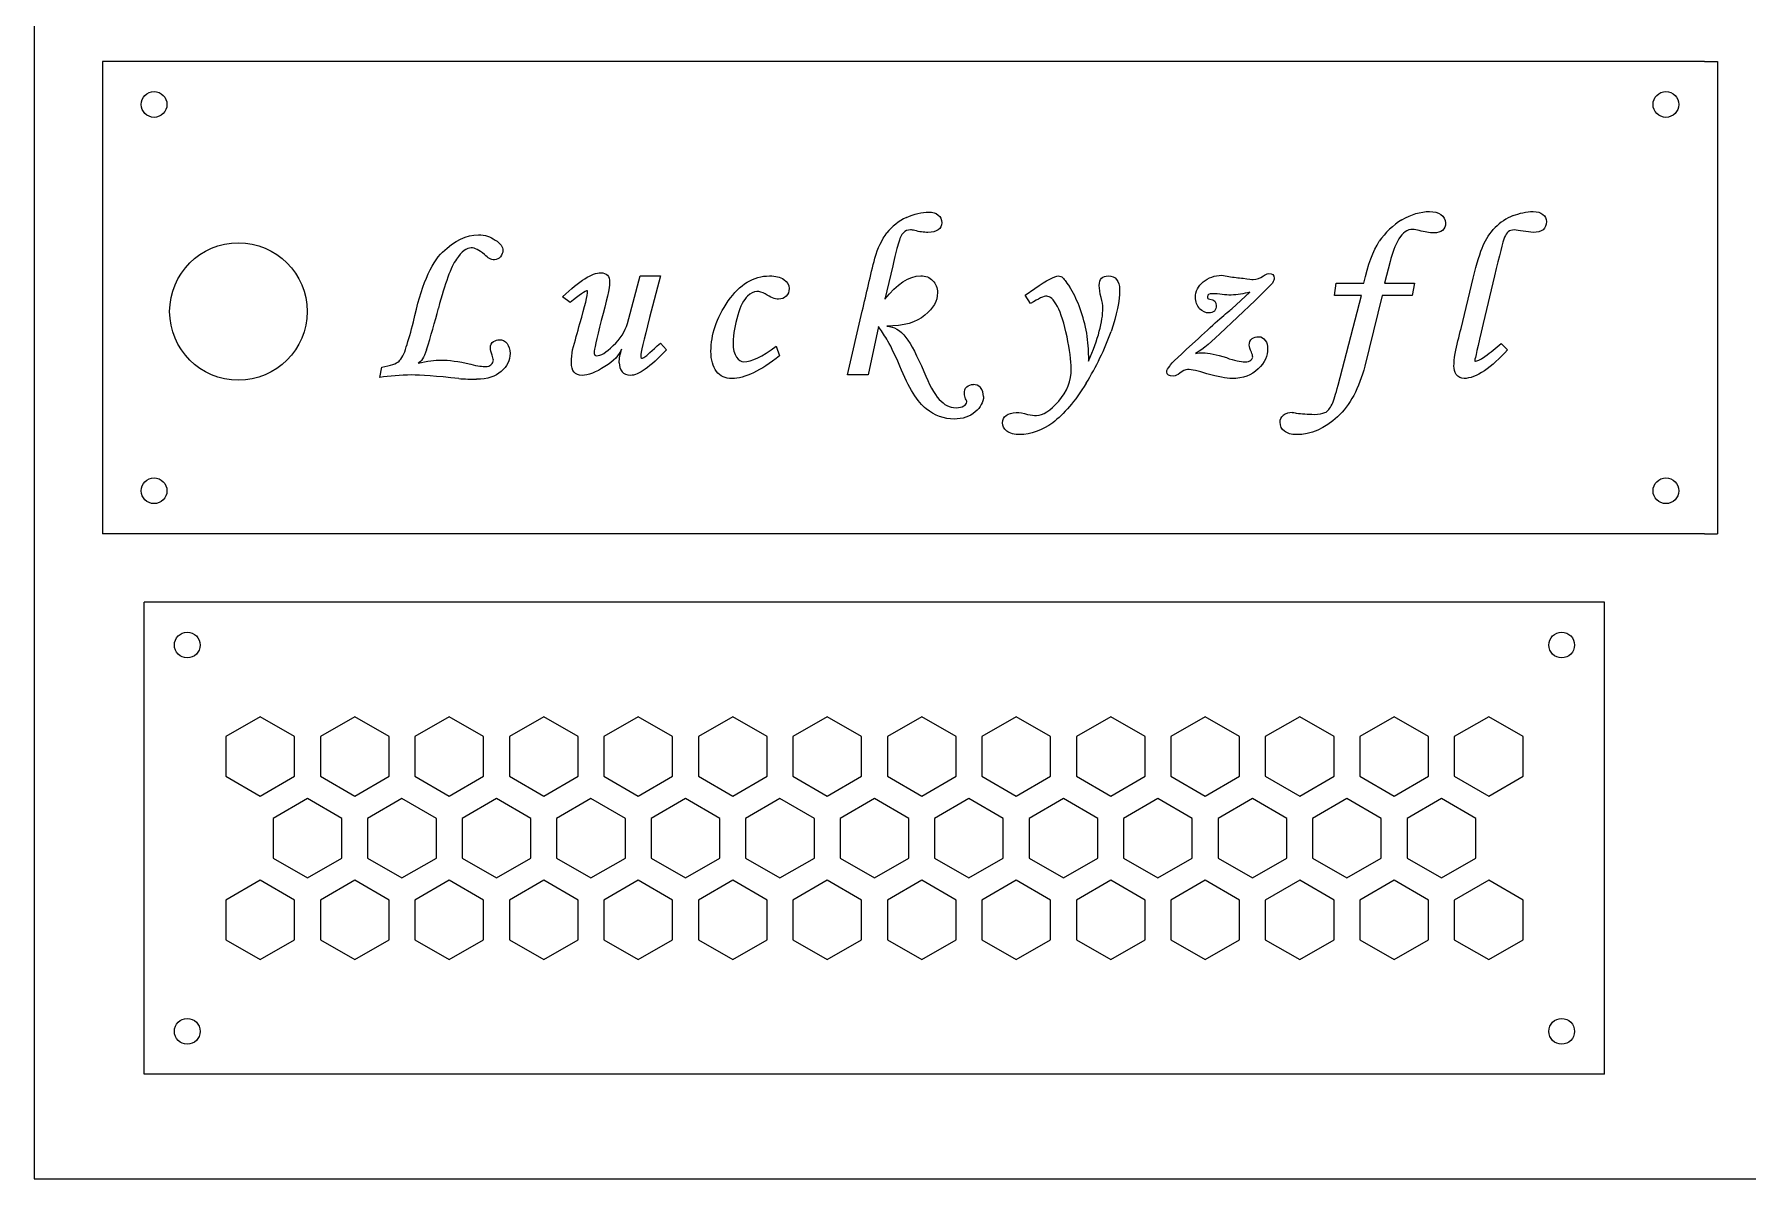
# Model space of a CAD drawing. Header units: millimetres. Extents: x 2185 to 2599, y 1397 to 1744.
# Drawn here: x 2185.3 to 2384.8, y 1396.6 to 1529.9 of the extents above; entities that cross this region are included whole.
import ezdxf

# ---------------------------------------------------------------- set-up
doc = ezdxf.new("R2010")
doc.units = ezdxf.units.MM

msp = doc.modelspace()

# ---------------------------------------------------------------- linework, layer by layer
at = {"color": 4}
for p, q in [((2185.296, 1719.111), (2185.296, 1396.616)), ((2185.296, 1396.616), (2584.603, 1396.616))]:
    msp.add_line(p, q, dxfattribs=at)
for p, q in [((2379.739, 1526.753), (2193.239, 1526.753)), ((2193.239, 1526.753), (2193.239, 1471.753)), ((2379.739, 1526.753), (2381.239, 1526.753)), ((2381.239, 1526.753), (2381.239, 1471.753)), ((2194.739, 1471.753), (2193.239, 1471.753)), ((2379.739, 1471.753), (2194.739, 1471.753)), ((2379.739, 1471.753), (2381.239, 1471.753)), ((2368.103, 1463.787), (2198.103, 1463.787)), ((2198.103, 1408.787), (2198.103, 1463.787)), ((2368.103, 1408.787), (2368.103, 1463.787)), ((2368.103, 1408.787), (2198.103, 1408.787))]:
    msp.add_line(p, q)
at = {"color": 1, "lineweight": 25}
for points in [[(2283.563, 1495.874), (2282.381, 1490.245), (2279.949, 1490.245), (2281.686, 1497.681, -0.0031204), (2283.146, 1503.866)], [(2308.025, 1492.538, 0.0498004), (2307.747, 1495.457, 0.038632), (2306.913, 1498.306, 0.0472897), (2305.801, 1500.53)], [(2350.694, 1492.747, -0.0108159), (2351.389, 1495.665), (2352.779, 1501.503)], [(2324.704, 1497.959), (2326.788, 1499.905, -0.0784466), (2324.634, 1499.557)], [(2354.169, 1492.399, 0.0230032), (2356.046, 1493.928), (2356.81, 1493.164)], [(2295.794, 1487.743, 0.1653257), (2295.446, 1488.786, 0.2044553), (2294.612, 1489.133)]]:
    msp.add_lwpolyline(points, format="xyb", dxfattribs=at)
for points in [[(2285.231, 1502.962), (2284.327, 1499.071)], [(2343.12, 1503.449), (2342.494, 1500.947), (2345.969, 1500.947), (2345.691, 1499.488), (2342.216, 1499.488), (2340.201, 1491.287)], [(2254.36, 1496.237), (2255.819, 1501.796), (2258.182, 1501.796), (2256.931, 1496.932)], [(2301.284, 1498.584), (2300.658, 1499.557), (2301.77, 1500.322)], [(2329.429, 1500.947), (2327.414, 1498.932), (2323.314, 1495.04)], [(2337.074, 1489.063), (2339.784, 1499.488), (2336.657, 1499.488), (2336.865, 1500.947), (2340.062, 1500.947)], [(2355.281, 1501.781), (2353.961, 1496.221)], [(2247.688, 1498.669), (2246.785, 1499.364)], [(2258.182, 1493.943), (2258.877, 1493.179)], [(2271.648, 1493.581), (2272.065, 1492.469)], [(2225.535, 1489.967), (2225.743, 1491.148)]]:
    msp.add_lwpolyline(points, dxfattribs=at)
at = {"color": 1}
for points in [[(2215.603, 1448.123), (2211.603, 1450.432), (2207.603, 1448.123), (2207.603, 1443.504), (2211.603, 1441.194), (2215.603, 1443.504)], [(2226.603, 1448.123), (2222.603, 1450.432), (2218.603, 1448.123), (2218.603, 1443.504), (2222.603, 1441.194), (2226.603, 1443.504)], [(2237.603, 1448.123), (2233.603, 1450.432), (2229.603, 1448.123), (2229.603, 1443.504), (2233.603, 1441.194), (2237.603, 1443.504)], [(2248.603, 1448.123), (2244.603, 1450.432), (2240.603, 1448.123), (2240.603, 1443.504), (2244.603, 1441.194), (2248.603, 1443.504)], [(2259.603, 1448.123), (2255.603, 1450.432), (2251.603, 1448.123), (2251.603, 1443.504), (2255.603, 1441.194), (2259.603, 1443.504)], [(2270.603, 1448.123), (2266.603, 1450.432), (2262.603, 1448.123), (2262.603, 1443.504), (2266.603, 1441.194), (2270.603, 1443.504)], [(2281.603, 1448.123), (2277.603, 1450.432), (2273.603, 1448.123), (2273.603, 1443.504), (2277.603, 1441.194), (2281.603, 1443.504)], [(2292.603, 1448.123), (2288.603, 1450.432), (2284.603, 1448.123), (2284.603, 1443.504), (2288.603, 1441.194), (2292.603, 1443.504)], [(2303.603, 1448.123), (2299.603, 1450.432), (2295.603, 1448.123), (2295.603, 1443.504), (2299.603, 1441.194), (2303.603, 1443.504)], [(2314.603, 1448.123), (2310.603, 1450.432), (2306.603, 1448.123), (2306.603, 1443.504), (2310.603, 1441.194), (2314.603, 1443.504)], [(2325.603, 1448.123), (2321.603, 1450.432), (2317.603, 1448.123), (2317.603, 1443.504), (2321.603, 1441.194), (2325.603, 1443.504)], [(2336.603, 1448.123), (2332.603, 1450.432), (2328.603, 1448.123), (2328.603, 1443.504), (2332.603, 1441.194), (2336.603, 1443.504)], [(2347.603, 1448.123), (2343.603, 1450.432), (2339.603, 1448.123), (2339.603, 1443.504), (2343.603, 1441.194), (2347.603, 1443.504)], [(2358.603, 1448.123), (2354.603, 1450.432), (2350.603, 1448.123), (2350.603, 1443.504), (2354.603, 1441.194), (2358.603, 1443.504)], [(2221.103, 1438.596), (2217.103, 1440.906), (2213.103, 1438.596), (2213.103, 1433.977), (2217.103, 1431.668), (2221.103, 1433.977)], [(2232.103, 1438.596), (2228.103, 1440.906), (2224.103, 1438.596), (2224.103, 1433.977), (2228.103, 1431.668), (2232.103, 1433.977)], [(2243.103, 1438.596), (2239.103, 1440.906), (2235.103, 1438.596), (2235.103, 1433.977), (2239.103, 1431.668), (2243.103, 1433.977)], [(2254.103, 1438.596), (2250.103, 1440.906), (2246.103, 1438.596), (2246.103, 1433.977), (2250.103, 1431.668), (2254.103, 1433.977)], [(2265.103, 1438.596), (2261.103, 1440.906), (2257.103, 1438.596), (2257.103, 1433.977), (2261.103, 1431.668), (2265.103, 1433.977)], [(2276.103, 1438.596), (2272.103, 1440.906), (2268.103, 1438.596), (2268.103, 1433.977), (2272.103, 1431.668), (2276.103, 1433.977)], [(2287.103, 1438.596), (2283.103, 1440.906), (2279.103, 1438.596), (2279.103, 1433.977), (2283.103, 1431.668), (2287.103, 1433.977)], [(2298.103, 1438.596), (2294.103, 1440.906), (2290.103, 1438.596), (2290.103, 1433.977), (2294.103, 1431.668), (2298.103, 1433.977)], [(2309.103, 1438.596), (2305.103, 1440.906), (2301.103, 1438.596), (2301.103, 1433.977), (2305.103, 1431.668), (2309.103, 1433.977)], [(2320.103, 1438.596), (2316.103, 1440.906), (2312.103, 1438.596), (2312.103, 1433.977), (2316.103, 1431.668), (2320.103, 1433.977)], [(2331.103, 1438.596), (2327.103, 1440.906), (2323.103, 1438.596), (2323.103, 1433.977), (2327.103, 1431.668), (2331.103, 1433.977)], [(2342.103, 1438.596), (2338.103, 1440.906), (2334.103, 1438.596), (2334.103, 1433.977), (2338.103, 1431.668), (2342.103, 1433.977)], [(2353.103, 1438.596), (2349.103, 1440.906), (2345.103, 1438.596), (2345.103, 1433.977), (2349.103, 1431.668), (2353.103, 1433.977)], [(2215.603, 1429.07), (2211.603, 1431.379), (2207.603, 1429.07), (2207.603, 1424.451), (2211.603, 1422.142), (2215.603, 1424.451)], [(2226.603, 1429.07), (2222.603, 1431.379), (2218.603, 1429.07), (2218.603, 1424.451), (2222.603, 1422.142), (2226.603, 1424.451)], [(2237.603, 1429.07), (2233.603, 1431.379), (2229.603, 1429.07), (2229.603, 1424.451), (2233.603, 1422.142), (2237.603, 1424.451)], [(2248.603, 1429.07), (2244.603, 1431.379), (2240.603, 1429.07), (2240.603, 1424.451), (2244.603, 1422.142), (2248.603, 1424.451)], [(2259.603, 1429.07), (2255.603, 1431.379), (2251.603, 1429.07), (2251.603, 1424.451), (2255.603, 1422.142), (2259.603, 1424.451)], [(2270.603, 1429.07), (2266.603, 1431.379), (2262.603, 1429.07), (2262.603, 1424.451), (2266.603, 1422.142), (2270.603, 1424.451)], [(2281.603, 1429.07), (2277.603, 1431.379), (2273.603, 1429.07), (2273.603, 1424.451), (2277.603, 1422.142), (2281.603, 1424.451)], [(2292.603, 1429.07), (2288.603, 1431.379), (2284.603, 1429.07), (2284.603, 1424.451), (2288.603, 1422.142), (2292.603, 1424.451)], [(2303.603, 1429.07), (2299.603, 1431.379), (2295.603, 1429.07), (2295.603, 1424.451), (2299.603, 1422.142), (2303.603, 1424.451)], [(2314.603, 1429.07), (2310.603, 1431.379), (2306.603, 1429.07), (2306.603, 1424.451), (2310.603, 1422.142), (2314.603, 1424.451)], [(2325.603, 1429.07), (2321.603, 1431.379), (2317.603, 1429.07), (2317.603, 1424.451), (2321.603, 1422.142), (2325.603, 1424.451)], [(2336.603, 1429.07), (2332.603, 1431.379), (2328.603, 1429.07), (2328.603, 1424.451), (2332.603, 1422.142), (2336.603, 1424.451)], [(2347.603, 1429.07), (2343.603, 1431.379), (2339.603, 1429.07), (2339.603, 1424.451), (2343.603, 1422.142), (2347.603, 1424.451)], [(2358.603, 1429.07), (2354.603, 1431.379), (2350.603, 1429.07), (2350.603, 1424.451), (2354.603, 1422.142), (2358.603, 1424.451)]]:
    msp.add_lwpolyline(points, close=True, dxfattribs=at)
for centre, radius in [((2199.239, 1521.753), 1.5), ((2375.239, 1521.753), 1.5), ((2209.056, 1497.641), 8), ((2199.239, 1476.753), 1.5), ((2375.239, 1476.753), 1.5), ((2203.103, 1458.787), 1.5), ((2363.103, 1458.787), 1.5), ((2203.103, 1413.787), 1.5), ((2363.103, 1413.787), 1.5)]:
    msp.add_circle(centre, radius, dxfattribs=at)
at = {"color": 1, "lineweight": 25}
for centre, radius, start, end in [((2289.582, 1502.738), 6.469, 115.19192, 141.27573), ((2348.719, 1501.225), 8.244, 120.70659, 146.19711), ((2359.898, 1502.848), 6.441, 112.47388, 134.90625), ((2331.94, 1555.605), 54.424, 261.99018, 263.75979), ((2158.116, 1516.606), 76.518, 342.16012, 345.94913), ((2322.469, 1490.624), 9.072, 82.89369, 90.37338), ((1752.937, 1629.83), 513.544, 344.56807, 344.92169), ((2278.598, 1507.071), 34.153, 328.59012, 339.87123), ((2255.094, 1491.64), 1.707, 179.6598, 217.21011), ((2236.6, 1515.28), 25.522, 265.74873, 270.43296), ((2331.712, 1484.16), 1.707, 89.65992, 127.21007)]:
    msp.add_arc(centre, radius, start, end, dxfattribs=at)
for points in [[(2286.829, 1508.591), (2287.732, 1509.008), (2288.636, 1509.217), (2289.4, 1509.217)], [(2286.829, 1508.591), (2287.732, 1509.008), (2288.636, 1509.217), (2289.4, 1509.217)], [(2290.929, 1507.966), (2290.929, 1507.271), (2290.373, 1506.854), (2289.331, 1506.854)], [(2290.929, 1507.966), (2290.929, 1507.271), (2290.373, 1506.854), (2289.331, 1506.854)], [(2289.4, 1509.217), (2289.887, 1509.217), (2290.234, 1509.147), (2290.512, 1508.869)], [(2289.4, 1509.217), (2289.887, 1509.217), (2290.234, 1509.147), (2290.512, 1508.869)], [(2290.512, 1508.869), (2290.79, 1508.661), (2290.929, 1508.383), (2290.929, 1507.966)], [(2290.512, 1508.869), (2290.79, 1508.661), (2290.929, 1508.383), (2290.929, 1507.966)], [(2344.509, 1508.313), (2345.621, 1508.939), (2346.664, 1509.286), (2347.706, 1509.286)], [(2344.509, 1508.313), (2345.621, 1508.939), (2346.664, 1509.286), (2347.706, 1509.286)], [(2347.706, 1509.286), (2348.262, 1509.286), (2348.679, 1509.147), (2349.027, 1508.939)], [(2347.706, 1509.286), (2348.262, 1509.286), (2348.679, 1509.147), (2349.027, 1508.939)], [(2349.583, 1507.966), (2349.583, 1507.202), (2349.096, 1506.785), (2348.193, 1506.785)], [(2349.583, 1507.966), (2349.583, 1507.202), (2349.096, 1506.785), (2348.193, 1506.785)], [(2349.027, 1508.939), (2349.374, 1508.661), (2349.583, 1508.383), (2349.583, 1507.966)], [(2349.027, 1508.939), (2349.374, 1508.661), (2349.583, 1508.383), (2349.583, 1507.966)], [(2357.435, 1508.8), (2358.2, 1509.078), (2358.964, 1509.286), (2359.798, 1509.286)], [(2357.435, 1508.8), (2358.2, 1509.078), (2358.964, 1509.286), (2359.798, 1509.286)], [(2359.798, 1509.286), (2360.285, 1509.286), (2360.632, 1509.147), (2360.91, 1508.939)], [(2359.798, 1509.286), (2360.285, 1509.286), (2360.632, 1509.147), (2360.91, 1508.939)], [(2361.327, 1508.105), (2361.327, 1507.271), (2360.771, 1506.854), (2359.798, 1506.854)], [(2361.327, 1508.105), (2361.327, 1507.271), (2360.771, 1506.854), (2359.798, 1506.854)], [(2360.91, 1508.939), (2361.188, 1508.73), (2361.327, 1508.452), (2361.327, 1508.105)], [(2360.91, 1508.939), (2361.188, 1508.73), (2361.327, 1508.452), (2361.327, 1508.105)], [(2232.832, 1504.561), (2234.222, 1505.881), (2235.611, 1506.576), (2237.001, 1506.576)], [(2232.832, 1504.561), (2234.222, 1505.881), (2235.611, 1506.576), (2237.001, 1506.576)], [(2237.001, 1506.576), (2237.766, 1506.576), (2238.391, 1506.368), (2238.947, 1505.951)], [(2237.001, 1506.576), (2237.766, 1506.576), (2238.391, 1506.368), (2238.947, 1505.951)], [(2283.146, 1503.866), (2283.493, 1505.047), (2283.98, 1506.02), (2284.536, 1506.785)], [(2283.146, 1503.866), (2283.493, 1505.047), (2283.98, 1506.02), (2284.536, 1506.785)], [(2286.482, 1506.785), (2286.204, 1506.576), (2286.065, 1506.159), (2285.856, 1505.464)], [(2286.482, 1506.785), (2286.204, 1506.576), (2286.065, 1506.159), (2285.856, 1505.464)], [(2287.315, 1507.132), (2286.968, 1507.132), (2286.69, 1507.063), (2286.482, 1506.785)], [(2287.315, 1507.132), (2286.968, 1507.132), (2286.69, 1507.063), (2286.482, 1506.785)], [(2287.802, 1507.063), (2287.593, 1507.132), (2287.454, 1507.132), (2287.315, 1507.132)], [(2287.802, 1507.063), (2287.593, 1507.132), (2287.454, 1507.132), (2287.315, 1507.132)], [(2289.331, 1506.854), (2288.844, 1506.854), (2288.358, 1506.924), (2287.802, 1507.063)], [(2289.331, 1506.854), (2288.844, 1506.854), (2288.358, 1506.924), (2287.802, 1507.063)], [(2344.162, 1506.09), (2343.676, 1505.325), (2343.398, 1504.422), (2343.12, 1503.449)], [(2344.162, 1506.09), (2343.676, 1505.325), (2343.398, 1504.422), (2343.12, 1503.449)], [(2345.76, 1507.202), (2345.135, 1507.202), (2344.579, 1506.854), (2344.162, 1506.09)], [(2345.76, 1507.202), (2345.135, 1507.202), (2344.579, 1506.854), (2344.162, 1506.09)], [(2346.525, 1507.063), (2346.247, 1507.132), (2345.969, 1507.202), (2345.76, 1507.202)], [(2346.525, 1507.063), (2346.247, 1507.132), (2345.969, 1507.202), (2345.76, 1507.202)], [(2348.193, 1506.785), (2347.706, 1506.785), (2347.15, 1506.924), (2346.525, 1507.063)], [(2348.193, 1506.785), (2347.706, 1506.785), (2347.15, 1506.924), (2346.525, 1507.063)], [(2353.961, 1505.325), (2354.308, 1506.09), (2354.725, 1506.785), (2355.351, 1507.41)], [(2353.961, 1505.325), (2354.308, 1506.09), (2354.725, 1506.785), (2355.351, 1507.41)], [(2356.463, 1506.298), (2356.254, 1505.742), (2355.837, 1504.213), (2355.281, 1501.781)], [(2356.463, 1506.298), (2356.254, 1505.742), (2355.837, 1504.213), (2355.281, 1501.781)], [(2357.574, 1507.132), (2357.018, 1507.132), (2356.671, 1506.854), (2356.463, 1506.298)], [(2357.574, 1507.132), (2357.018, 1507.132), (2356.671, 1506.854), (2356.463, 1506.298)], [(2358.617, 1506.993), (2358.2, 1507.063), (2357.852, 1507.132), (2357.574, 1507.132)], [(2358.617, 1506.993), (2358.2, 1507.063), (2357.852, 1507.132), (2357.574, 1507.132)], [(2359.798, 1506.854), (2359.451, 1506.854), (2359.034, 1506.924), (2358.617, 1506.993)], [(2359.798, 1506.854), (2359.451, 1506.854), (2359.034, 1506.924), (2358.617, 1506.993)], [(2229.426, 1496.43), (2230.33, 1500.53), (2231.442, 1503.24), (2232.832, 1504.561)], [(2229.426, 1496.43), (2230.33, 1500.53), (2231.442, 1503.24), (2232.832, 1504.561)], [(2236.167, 1505.047), (2235.611, 1505.047), (2235.056, 1504.63), (2234.43, 1503.727)], [(2236.167, 1505.047), (2235.611, 1505.047), (2235.056, 1504.63), (2234.43, 1503.727)], [(2237.696, 1504.283), (2237.071, 1504.769), (2236.584, 1505.047), (2236.167, 1505.047)], [(2237.696, 1504.283), (2237.071, 1504.769), (2236.584, 1505.047), (2236.167, 1505.047)], [(2238.878, 1503.657), (2238.461, 1503.657), (2238.113, 1503.866), (2237.696, 1504.283)], [(2238.878, 1503.657), (2238.461, 1503.657), (2238.113, 1503.866), (2237.696, 1504.283)], [(2239.573, 1504.005), (2239.364, 1503.796), (2239.156, 1503.657), (2238.878, 1503.657)], [(2239.573, 1504.005), (2239.364, 1503.796), (2239.156, 1503.657), (2238.878, 1503.657)], [(2238.947, 1505.951), (2239.573, 1505.603), (2239.851, 1505.186), (2239.851, 1504.7)], [(2238.947, 1505.951), (2239.573, 1505.603), (2239.851, 1505.186), (2239.851, 1504.7)], [(2239.851, 1504.7), (2239.851, 1504.491), (2239.712, 1504.283), (2239.573, 1504.005)], [(2239.851, 1504.7), (2239.851, 1504.491), (2239.712, 1504.283), (2239.573, 1504.005)], [(2285.856, 1505.464), (2285.648, 1504.839), (2285.439, 1504.005), (2285.231, 1502.962)], [(2285.856, 1505.464), (2285.648, 1504.839), (2285.439, 1504.005), (2285.231, 1502.962)], [(2340.062, 1500.947), (2340.548, 1503.101), (2341.174, 1504.7), (2341.869, 1505.812)], [(2340.062, 1500.947), (2340.548, 1503.101), (2341.174, 1504.7), (2341.869, 1505.812)], [(2352.779, 1501.503), (2353.266, 1503.31), (2353.613, 1504.561), (2353.961, 1505.325)], [(2352.779, 1501.503), (2353.266, 1503.31), (2353.613, 1504.561), (2353.961, 1505.325)], [(2234.43, 1503.727), (2233.805, 1502.823), (2233.11, 1500.947), (2232.345, 1498.028)], [(2234.43, 1503.727), (2233.805, 1502.823), (2233.11, 1500.947), (2232.345, 1498.028)], [(2246.785, 1499.364), (2248.8, 1501.24), (2250.26, 1502.144), (2251.233, 1502.144)], [(2246.785, 1499.364), (2248.8, 1501.24), (2250.26, 1502.144), (2251.233, 1502.144)], [(2251.233, 1502.144), (2251.928, 1502.144), (2252.275, 1501.796), (2252.275, 1501.032)], [(2251.233, 1502.144), (2251.928, 1502.144), (2252.275, 1501.796), (2252.275, 1501.032)], [(2328.387, 1501.781), (2328.526, 1501.92), (2328.734, 1501.989), (2329.012, 1502.059)], [(2328.387, 1501.781), (2328.526, 1501.92), (2328.734, 1501.989), (2329.012, 1502.059)], [(2329.012, 1502.059), (2329.429, 1502.059), (2329.638, 1501.92), (2329.638, 1501.503)], [(2329.012, 1502.059), (2329.429, 1502.059), (2329.638, 1501.92), (2329.638, 1501.503)], [(2249.704, 1500.059), (2249.426, 1500.059), (2248.731, 1499.572), (2247.688, 1498.669)], [(2249.704, 1500.059), (2249.426, 1500.059), (2248.731, 1499.572), (2247.688, 1498.669)], [(2248.8, 1496.237), (2249.426, 1498.321), (2249.704, 1499.572), (2249.704, 1499.989)], [(2248.8, 1496.237), (2249.426, 1498.321), (2249.704, 1499.572), (2249.704, 1499.989)], [(2249.704, 1499.989), (2249.704, 1500.059), (2249.704, 1500.059), (2249.704, 1500.059)], [(2249.704, 1499.989), (2249.704, 1500.059), (2249.704, 1500.059), (2249.704, 1500.059)], [(2252.275, 1501.032), (2252.275, 1500.406), (2251.928, 1498.877), (2251.302, 1496.584)], [(2252.275, 1501.032), (2252.275, 1500.406), (2251.928, 1498.877), (2251.302, 1496.584)], [(2266.088, 1498.862), (2267.409, 1500.808), (2269.007, 1501.781), (2270.883, 1501.781)], [(2266.088, 1498.862), (2267.409, 1500.808), (2269.007, 1501.781), (2270.883, 1501.781)], [(2269.424, 1499.974), (2269.076, 1499.974), (2268.659, 1499.766), (2268.312, 1499.418)], [(2269.424, 1499.974), (2269.076, 1499.974), (2268.659, 1499.766), (2268.312, 1499.418)], [(2270.397, 1499.696), (2270.049, 1499.835), (2269.702, 1499.974), (2269.424, 1499.974)], [(2270.397, 1499.696), (2270.049, 1499.835), (2269.702, 1499.974), (2269.424, 1499.974)], [(2270.883, 1501.781), (2271.578, 1501.781), (2272.134, 1501.642), (2272.551, 1501.364)], [(2270.883, 1501.781), (2271.578, 1501.781), (2272.134, 1501.642), (2272.551, 1501.364)], [(2272.551, 1501.364), (2272.968, 1501.086), (2273.177, 1500.739), (2273.177, 1500.322)], [(2272.551, 1501.364), (2272.968, 1501.086), (2273.177, 1500.739), (2273.177, 1500.322)], [(2273.177, 1500.322), (2273.177, 1499.974), (2273.038, 1499.627), (2272.829, 1499.418)], [(2273.177, 1500.322), (2273.177, 1499.974), (2273.038, 1499.627), (2272.829, 1499.418)], [(2284.327, 1499.071), (2285.717, 1500.878), (2287.107, 1501.781), (2288.497, 1501.781)], [(2284.327, 1499.071), (2285.717, 1500.878), (2287.107, 1501.781), (2288.497, 1501.781)], [(2288.497, 1501.781), (2289.053, 1501.781), (2289.539, 1501.642), (2289.887, 1501.225)], [(2288.497, 1501.781), (2289.053, 1501.781), (2289.539, 1501.642), (2289.887, 1501.225)], [(2289.887, 1501.225), (2290.234, 1500.878), (2290.443, 1500.391), (2290.443, 1499.835)], [(2289.887, 1501.225), (2290.234, 1500.878), (2290.443, 1500.391), (2290.443, 1499.835)], [(2301.77, 1500.322), (2303.16, 1501.295), (2304.133, 1501.781), (2304.481, 1501.781)], [(2301.77, 1500.322), (2303.16, 1501.295), (2304.133, 1501.781), (2304.481, 1501.781)], [(2304.481, 1501.781), (2304.689, 1501.781), (2304.898, 1501.712), (2305.037, 1501.573)], [(2304.481, 1501.781), (2304.689, 1501.781), (2304.898, 1501.712), (2305.037, 1501.573)], [(2305.037, 1501.573), (2305.106, 1501.503), (2305.384, 1501.156), (2305.801, 1500.53)], [(2305.037, 1501.573), (2305.106, 1501.503), (2305.384, 1501.156), (2305.801, 1500.53)], [(2309.276, 1500.669), (2309.276, 1501.434), (2309.623, 1501.781), (2310.318, 1501.781)], [(2309.276, 1500.669), (2309.276, 1501.434), (2309.623, 1501.781), (2310.318, 1501.781)], [(2309.484, 1499.279), (2309.345, 1499.835), (2309.276, 1500.252), (2309.276, 1500.669)], [(2309.484, 1499.279), (2309.345, 1499.835), (2309.276, 1500.252), (2309.276, 1500.669)], [(2310.318, 1501.781), (2310.735, 1501.781), (2311.083, 1501.642), (2311.291, 1501.364)], [(2310.318, 1501.781), (2310.735, 1501.781), (2311.083, 1501.642), (2311.291, 1501.364)], [(2311.639, 1500.183), (2311.639, 1498.862), (2311.291, 1497.264), (2310.666, 1495.318)], [(2311.639, 1500.183), (2311.639, 1498.862), (2311.291, 1497.264), (2310.666, 1495.318)], [(2311.291, 1501.364), (2311.5, 1501.086), (2311.639, 1500.669), (2311.639, 1500.183)], [(2311.291, 1501.364), (2311.5, 1501.086), (2311.639, 1500.669), (2311.639, 1500.183)], [(2320.464, 1499.279), (2320.464, 1499.974), (2320.812, 1500.6), (2321.368, 1501.086)], [(2320.464, 1499.279), (2320.464, 1499.974), (2320.812, 1500.6), (2321.368, 1501.086)], [(2321.368, 1501.086), (2321.993, 1501.573), (2322.688, 1501.85), (2323.522, 1501.85)], [(2321.368, 1501.086), (2321.993, 1501.573), (2322.688, 1501.85), (2323.522, 1501.85)], [(2323.522, 1501.85), (2323.8, 1501.85), (2324.078, 1501.781), (2324.356, 1501.712)], [(2323.522, 1501.85), (2323.8, 1501.85), (2324.078, 1501.781), (2324.356, 1501.712)], [(2326.024, 1501.503), (2326.649, 1501.434), (2327.066, 1501.364), (2327.205, 1501.364)], [(2326.024, 1501.503), (2326.649, 1501.434), (2327.066, 1501.364), (2327.205, 1501.364)], [(2327.205, 1501.364), (2327.622, 1501.364), (2327.97, 1501.503), (2328.387, 1501.781)], [(2327.205, 1501.364), (2327.622, 1501.364), (2327.97, 1501.503), (2328.387, 1501.781)], [(2329.638, 1501.503), (2329.638, 1501.364), (2329.568, 1501.225), (2329.429, 1500.947)], [(2329.638, 1501.503), (2329.638, 1501.364), (2329.568, 1501.225), (2329.429, 1500.947)], [(2264.073, 1493.025), (2264.073, 1494.901), (2264.698, 1496.847), (2266.088, 1498.862)], [(2264.073, 1493.025), (2264.073, 1494.901), (2264.698, 1496.847), (2266.088, 1498.862)], [(2268.312, 1499.418), (2267.895, 1499.001), (2267.478, 1498.306), (2267.2, 1497.194)], [(2268.312, 1499.418), (2267.895, 1499.001), (2267.478, 1498.306), (2267.2, 1497.194)], [(2271.926, 1499.071), (2271.509, 1499.071), (2271.022, 1499.279), (2270.397, 1499.696)], [(2271.926, 1499.071), (2271.509, 1499.071), (2271.022, 1499.279), (2270.397, 1499.696)], [(2272.829, 1499.418), (2272.621, 1499.21), (2272.273, 1499.071), (2271.926, 1499.071)], [(2272.829, 1499.418), (2272.621, 1499.21), (2272.273, 1499.071), (2271.926, 1499.071)], [(2290.443, 1499.835), (2290.443, 1498.862), (2289.956, 1498.028), (2288.983, 1497.194)], [(2290.443, 1499.835), (2290.443, 1498.862), (2289.956, 1498.028), (2288.983, 1497.194)], [(2303.16, 1499.418), (2302.813, 1499.418), (2302.187, 1499.14), (2301.284, 1498.584)], [(2303.16, 1499.418), (2302.813, 1499.418), (2302.187, 1499.14), (2301.284, 1498.584)], [(2304.411, 1498.237), (2303.925, 1499.071), (2303.508, 1499.418), (2303.16, 1499.418)], [(2304.411, 1498.237), (2303.925, 1499.071), (2303.508, 1499.418), (2303.16, 1499.418)], [(2305.523, 1494.693), (2305.176, 1496.221), (2304.828, 1497.403), (2304.411, 1498.237)], [(2305.523, 1494.693), (2305.176, 1496.221), (2304.828, 1497.403), (2304.411, 1498.237)], [(2308.025, 1491.843), (2309.137, 1494.415), (2309.693, 1496.499), (2309.693, 1498.028)], [(2308.025, 1491.843), (2309.137, 1494.415), (2309.693, 1496.499), (2309.693, 1498.028)], [(2309.693, 1498.028), (2309.693, 1498.376), (2309.623, 1498.793), (2309.484, 1499.279)], [(2309.693, 1498.028), (2309.693, 1498.376), (2309.623, 1498.793), (2309.484, 1499.279)], [(2320.951, 1497.959), (2320.673, 1498.306), (2320.464, 1498.793), (2320.464, 1499.279)], [(2320.951, 1497.959), (2320.673, 1498.306), (2320.464, 1498.793), (2320.464, 1499.279)], [(2322.41, 1499.696), (2322.063, 1499.696), (2321.854, 1499.627), (2321.854, 1499.349)], [(2322.41, 1499.696), (2322.063, 1499.696), (2321.854, 1499.627), (2321.854, 1499.349)], [(2321.854, 1499.349), (2321.854, 1499.21), (2321.924, 1499.071), (2322.132, 1499.071)], [(2321.854, 1499.349), (2321.854, 1499.21), (2321.924, 1499.071), (2322.132, 1499.071)], [(2322.132, 1499.071), (2322.688, 1499.001), (2322.897, 1498.793), (2322.897, 1498.306)], [(2322.132, 1499.071), (2322.688, 1499.001), (2322.897, 1498.793), (2322.897, 1498.306)], [(2322.897, 1498.306), (2322.897, 1498.098), (2322.827, 1497.889), (2322.688, 1497.681)], [(2322.897, 1498.306), (2322.897, 1498.098), (2322.827, 1497.889), (2322.688, 1497.681)], [(2324.634, 1499.557), (2324.287, 1499.557), (2323.939, 1499.557), (2323.592, 1499.627)], [(2324.634, 1499.557), (2324.287, 1499.557), (2323.939, 1499.557), (2323.592, 1499.627)], [(2228.593, 1493.511), (2228.871, 1494.276), (2229.148, 1495.318), (2229.426, 1496.43)], [(2228.593, 1493.511), (2228.871, 1494.276), (2229.148, 1495.318), (2229.426, 1496.43)], [(2251.302, 1496.584), (2250.746, 1494.36), (2250.468, 1493.109), (2250.468, 1492.901)], [(2251.302, 1496.584), (2250.746, 1494.36), (2250.468, 1493.109), (2250.468, 1492.901)], [(2252.692, 1493.665), (2253.526, 1494.43), (2254.082, 1495.333), (2254.36, 1496.237)], [(2252.692, 1493.665), (2253.526, 1494.43), (2254.082, 1495.333), (2254.36, 1496.237)], [(2256.931, 1496.932), (2256.236, 1494.221), (2255.889, 1492.762), (2255.889, 1492.484)], [(2256.931, 1496.932), (2256.236, 1494.221), (2255.889, 1492.762), (2255.889, 1492.484)], [(2267.2, 1497.194), (2266.853, 1496.082), (2266.644, 1495.04), (2266.644, 1493.998)], [(2267.2, 1497.194), (2266.853, 1496.082), (2266.644, 1495.04), (2266.644, 1493.998)], [(2288.983, 1497.194), (2288.01, 1496.36), (2286.482, 1495.943), (2284.536, 1495.943)], [(2288.983, 1497.194), (2288.01, 1496.36), (2286.482, 1495.943), (2284.536, 1495.943)], [(2320.812, 1494.484), (2322.827, 1496.36), (2324.148, 1497.542), (2324.704, 1497.959)], [(2320.812, 1494.484), (2322.827, 1496.36), (2324.148, 1497.542), (2324.704, 1497.959)], [(2322.063, 1497.472), (2321.646, 1497.472), (2321.298, 1497.611), (2320.951, 1497.959)], [(2322.063, 1497.472), (2321.646, 1497.472), (2321.298, 1497.611), (2320.951, 1497.959)], [(2322.688, 1497.681), (2322.48, 1497.542), (2322.271, 1497.472), (2322.063, 1497.472)], [(2322.688, 1497.681), (2322.48, 1497.542), (2322.271, 1497.472), (2322.063, 1497.472)], [(2353.961, 1496.221), (2353.335, 1493.442), (2352.988, 1492.052), (2352.988, 1491.982)], [(2353.961, 1496.221), (2353.335, 1493.442), (2352.988, 1492.052), (2352.988, 1491.982)], [(2238.391, 1493.372), (2238.391, 1493.72), (2238.53, 1493.998), (2238.739, 1494.137)], [(2238.391, 1493.372), (2238.391, 1493.72), (2238.53, 1493.998), (2238.739, 1494.137)], [(2238.739, 1494.137), (2239.017, 1494.276), (2239.225, 1494.345), (2239.434, 1494.345)], [(2238.739, 1494.137), (2239.017, 1494.276), (2239.225, 1494.345), (2239.434, 1494.345)], [(2239.434, 1494.345), (2239.781, 1494.345), (2240.129, 1494.206), (2240.337, 1493.928)], [(2239.434, 1494.345), (2239.781, 1494.345), (2240.129, 1494.206), (2240.337, 1493.928)], [(2266.644, 1493.998), (2266.644, 1493.233), (2266.783, 1492.677), (2267.061, 1492.33)], [(2266.644, 1493.998), (2266.644, 1493.233), (2266.783, 1492.677), (2267.061, 1492.33)], [(2284.536, 1494.415), (2284.188, 1494.971), (2283.91, 1495.457), (2283.563, 1495.874)], [(2284.536, 1494.415), (2284.188, 1494.971), (2283.91, 1495.457), (2283.563, 1495.874)], [(2284.536, 1495.943), (2285.37, 1495.874), (2286.134, 1495.457), (2286.759, 1494.623)], [(2284.536, 1495.943), (2285.37, 1495.874), (2286.134, 1495.457), (2286.759, 1494.623)], [(2286.065, 1491.287), (2285.37, 1492.816), (2284.883, 1493.859), (2284.536, 1494.415)], [(2286.065, 1491.287), (2285.37, 1492.816), (2284.883, 1493.859), (2284.536, 1494.415)], [(2286.759, 1494.623), (2287.385, 1493.789), (2288.08, 1492.469), (2288.844, 1490.662)], [(2286.759, 1494.623), (2287.385, 1493.789), (2288.08, 1492.469), (2288.844, 1490.662)], [(2306.009, 1491.009), (2306.009, 1491.913), (2305.801, 1493.164), (2305.523, 1494.693)], [(2306.009, 1491.009), (2306.009, 1491.913), (2305.801, 1493.164), (2305.523, 1494.693)], [(2317.476, 1491.287), (2317.615, 1491.565), (2318.727, 1492.608), (2320.812, 1494.484)], [(2317.476, 1491.287), (2317.615, 1491.565), (2318.727, 1492.608), (2320.812, 1494.484)], [(2323.314, 1495.04), (2321.924, 1493.72), (2320.951, 1492.955), (2320.464, 1492.747)], [(2323.314, 1495.04), (2321.924, 1493.72), (2320.951, 1492.955), (2320.464, 1492.747)], [(2326.719, 1493.72), (2326.719, 1494.067), (2326.858, 1494.276), (2327.066, 1494.484)], [(2326.719, 1493.72), (2326.719, 1494.067), (2326.858, 1494.276), (2327.066, 1494.484)], [(2327.066, 1494.484), (2327.275, 1494.623), (2327.553, 1494.693), (2327.831, 1494.693)], [(2327.066, 1494.484), (2327.275, 1494.623), (2327.553, 1494.693), (2327.831, 1494.693)], [(2327.831, 1494.693), (2328.178, 1494.693), (2328.387, 1494.554), (2328.595, 1494.276)], [(2327.831, 1494.693), (2328.178, 1494.693), (2328.387, 1494.554), (2328.595, 1494.276)], [(2328.595, 1494.276), (2328.804, 1493.998), (2328.873, 1493.65), (2328.873, 1493.303)], [(2328.595, 1494.276), (2328.804, 1493.998), (2328.873, 1493.65), (2328.873, 1493.303)], [(2227.759, 1491.843), (2228.037, 1492.121), (2228.384, 1492.677), (2228.593, 1493.511)], [(2227.759, 1491.843), (2228.037, 1492.121), (2228.384, 1492.677), (2228.593, 1493.511)], [(2230.955, 1493.164), (2230.677, 1492.26), (2230.33, 1491.774), (2229.982, 1491.635)], [(2230.955, 1493.164), (2230.677, 1492.26), (2230.33, 1491.774), (2229.982, 1491.635)], [(2238.6, 1492.538), (2238.461, 1492.886), (2238.391, 1493.164), (2238.391, 1493.372)], [(2238.6, 1492.538), (2238.461, 1492.886), (2238.391, 1493.164), (2238.391, 1493.372)], [(2238.739, 1491.982), (2238.739, 1492.121), (2238.669, 1492.33), (2238.6, 1492.538)], [(2238.739, 1491.982), (2238.739, 1492.121), (2238.669, 1492.33), (2238.6, 1492.538)], [(2240.685, 1492.747), (2240.685, 1491.982), (2240.337, 1491.218), (2239.642, 1490.662)], [(2240.685, 1492.747), (2240.685, 1491.982), (2240.337, 1491.218), (2239.642, 1490.662)], [(2240.337, 1493.928), (2240.546, 1493.581), (2240.685, 1493.233), (2240.685, 1492.747)], [(2240.337, 1493.928), (2240.546, 1493.581), (2240.685, 1493.233), (2240.685, 1492.747)], [(2247.827, 1491.719), (2247.827, 1492.206), (2247.897, 1492.692), (2247.966, 1493.179)], [(2247.827, 1491.719), (2247.827, 1492.206), (2247.897, 1492.692), (2247.966, 1493.179)], [(2250.468, 1492.901), (2250.468, 1492.762), (2250.468, 1492.692), (2250.538, 1492.553)], [(2250.468, 1492.901), (2250.468, 1492.762), (2250.468, 1492.692), (2250.538, 1492.553)], [(2250.538, 1492.553), (2250.607, 1492.484), (2250.677, 1492.484), (2250.746, 1492.484)], [(2250.538, 1492.553), (2250.607, 1492.484), (2250.677, 1492.484), (2250.746, 1492.484)], [(2250.746, 1492.484), (2251.233, 1492.484), (2251.858, 1492.831), (2252.692, 1493.665)], [(2250.746, 1492.484), (2251.233, 1492.484), (2251.858, 1492.831), (2252.692, 1493.665)], [(2253.665, 1493.248), (2253.387, 1492.553), (2252.762, 1491.858), (2251.719, 1491.233)], [(2253.665, 1493.248), (2253.387, 1492.553), (2252.762, 1491.858), (2251.719, 1491.233)], [(2253.387, 1491.65), (2253.387, 1492.206), (2253.526, 1492.692), (2253.665, 1493.248)], [(2253.387, 1491.65), (2253.387, 1492.206), (2253.526, 1492.692), (2253.665, 1493.248)], [(2258.877, 1493.179), (2257.001, 1491.163), (2255.611, 1490.191), (2254.707, 1490.191)], [(2258.877, 1493.179), (2257.001, 1491.163), (2255.611, 1490.191), (2254.707, 1490.191)], [(2255.889, 1492.484), (2255.889, 1492.275), (2255.889, 1492.206), (2256.028, 1492.206)], [(2255.889, 1492.484), (2255.889, 1492.275), (2255.889, 1492.206), (2256.028, 1492.206)], [(2256.028, 1492.206), (2256.097, 1492.206), (2256.236, 1492.275), (2256.375, 1492.345)], [(2256.028, 1492.206), (2256.097, 1492.206), (2256.236, 1492.275), (2256.375, 1492.345)], [(2256.375, 1492.345), (2256.584, 1492.484), (2257.14, 1493.04), (2258.182, 1493.943)], [(2256.375, 1492.345), (2256.584, 1492.484), (2257.14, 1493.04), (2258.182, 1493.943)], [(2264.698, 1490.662), (2264.281, 1491.218), (2264.073, 1491.982), (2264.073, 1493.025)], [(2264.698, 1490.662), (2264.281, 1491.218), (2264.073, 1491.982), (2264.073, 1493.025)], [(2272.065, 1492.469), (2269.841, 1490.731), (2268.034, 1489.828), (2266.505, 1489.828)], [(2272.065, 1492.469), (2269.841, 1490.731), (2268.034, 1489.828), (2266.505, 1489.828)], [(2267.061, 1492.33), (2267.27, 1491.982), (2267.548, 1491.774), (2267.895, 1491.774)], [(2267.061, 1492.33), (2267.27, 1491.982), (2267.548, 1491.774), (2267.895, 1491.774)], [(2267.895, 1491.774), (2268.798, 1491.774), (2270.049, 1492.399), (2271.648, 1493.581)], [(2267.895, 1491.774), (2268.798, 1491.774), (2270.049, 1492.399), (2271.648, 1493.581)], [(2308.025, 1492.538), (2308.025, 1492.191), (2308.025, 1491.982), (2308.025, 1491.843)], [(2308.025, 1492.538), (2308.025, 1492.191), (2308.025, 1491.982), (2308.025, 1491.843)], [(2320.464, 1492.747), (2320.742, 1492.816), (2321.09, 1492.816), (2321.368, 1492.816)], [(2320.464, 1492.747), (2320.742, 1492.816), (2321.09, 1492.816), (2321.368, 1492.816)], [(2321.368, 1492.816), (2321.993, 1492.816), (2322.897, 1492.608), (2324.078, 1492.26)], [(2321.368, 1492.816), (2321.993, 1492.816), (2322.897, 1492.608), (2324.078, 1492.26)], [(2324.078, 1492.26), (2324.982, 1491.913), (2325.746, 1491.774), (2326.232, 1491.774)], [(2324.078, 1492.26), (2324.982, 1491.913), (2325.746, 1491.774), (2326.232, 1491.774)], [(2326.997, 1492.886), (2326.858, 1493.233), (2326.719, 1493.511), (2326.719, 1493.72)], [(2326.997, 1492.886), (2326.858, 1493.233), (2326.719, 1493.511), (2326.719, 1493.72)], [(2326.927, 1491.982), (2327.066, 1492.121), (2327.136, 1492.191), (2327.136, 1492.33)], [(2326.927, 1491.982), (2327.066, 1492.121), (2327.136, 1492.191), (2327.136, 1492.33)], [(2327.136, 1492.33), (2327.136, 1492.469), (2327.066, 1492.677), (2326.997, 1492.886)], [(2327.136, 1492.33), (2327.136, 1492.469), (2327.066, 1492.677), (2326.997, 1492.886)], [(2328.873, 1493.303), (2328.873, 1492.469), (2328.526, 1491.704), (2327.761, 1490.94)], [(2328.873, 1493.303), (2328.873, 1492.469), (2328.526, 1491.704), (2327.761, 1490.94)], [(2350.556, 1491.287), (2350.556, 1491.635), (2350.625, 1492.121), (2350.694, 1492.747)], [(2350.556, 1491.287), (2350.556, 1491.635), (2350.625, 1492.121), (2350.694, 1492.747)], [(2353.057, 1491.843), (2353.196, 1491.843), (2353.613, 1491.982), (2354.169, 1492.399)], [(2353.057, 1491.843), (2353.196, 1491.843), (2353.613, 1491.982), (2354.169, 1492.399)], [(2356.81, 1493.164), (2355.907, 1492.191), (2355.003, 1491.357), (2354.1, 1490.731)], [(2356.81, 1493.164), (2355.907, 1492.191), (2355.003, 1491.357), (2354.1, 1490.731)], [(2229.218, 1490.245), (2227.898, 1490.245), (2226.647, 1490.106), (2225.535, 1489.967)], [(2229.218, 1490.245), (2227.898, 1490.245), (2226.647, 1490.106), (2225.535, 1489.967)], [(2225.743, 1491.148), (2226.786, 1491.357), (2227.481, 1491.565), (2227.759, 1491.843)], [(2225.743, 1491.148), (2226.786, 1491.357), (2227.481, 1491.565), (2227.759, 1491.843)], [(2234.708, 1489.828), (2232.137, 1490.106), (2230.26, 1490.245), (2229.218, 1490.245)], [(2234.708, 1489.828), (2232.137, 1490.106), (2230.26, 1490.245), (2229.218, 1490.245)], [(2229.982, 1491.635), (2231.025, 1491.843), (2231.928, 1491.982), (2232.693, 1491.982)], [(2229.982, 1491.635), (2231.025, 1491.843), (2231.928, 1491.982), (2232.693, 1491.982)], [(2232.693, 1491.982), (2233.527, 1491.982), (2234.639, 1491.843), (2236.098, 1491.496)], [(2232.693, 1491.982), (2233.527, 1491.982), (2234.639, 1491.843), (2236.098, 1491.496)], [(2236.098, 1491.496), (2236.932, 1491.287), (2237.488, 1491.218), (2237.835, 1491.218)], [(2236.098, 1491.496), (2236.932, 1491.287), (2237.488, 1491.218), (2237.835, 1491.218)], [(2239.642, 1490.662), (2239.017, 1490.036), (2238.044, 1489.758), (2236.793, 1489.758)], [(2239.642, 1490.662), (2239.017, 1490.036), (2238.044, 1489.758), (2236.793, 1489.758)], [(2237.835, 1491.218), (2238.113, 1491.218), (2238.322, 1491.287), (2238.461, 1491.426)], [(2237.835, 1491.218), (2238.113, 1491.218), (2238.322, 1491.287), (2238.461, 1491.426)], [(2238.461, 1491.426), (2238.669, 1491.635), (2238.739, 1491.774), (2238.739, 1491.982)], [(2238.461, 1491.426), (2238.669, 1491.635), (2238.739, 1491.774), (2238.739, 1491.982)], [(2249.078, 1490.191), (2248.244, 1490.191), (2247.827, 1490.677), (2247.827, 1491.719)], [(2249.078, 1490.191), (2248.244, 1490.191), (2247.827, 1490.677), (2247.827, 1491.719)], [(2251.719, 1491.233), (2250.677, 1490.538), (2249.773, 1490.191), (2249.078, 1490.191)], [(2251.719, 1491.233), (2250.677, 1490.538), (2249.773, 1490.191), (2249.078, 1490.191)], [(2254.707, 1490.191), (2254.29, 1490.191), (2254.012, 1490.33), (2253.734, 1490.608)], [(2254.707, 1490.191), (2254.29, 1490.191), (2254.012, 1490.33), (2253.734, 1490.608)], [(2266.505, 1489.828), (2265.741, 1489.828), (2265.115, 1490.106), (2264.698, 1490.662)], [(2266.505, 1489.828), (2265.741, 1489.828), (2265.115, 1490.106), (2264.698, 1490.662)], [(2289.122, 1486.284), (2288.149, 1487.048), (2287.107, 1488.716), (2286.065, 1491.287)], [(2289.122, 1486.284), (2288.149, 1487.048), (2287.107, 1488.716), (2286.065, 1491.287)], [(2288.844, 1490.662), (2289.47, 1489.133), (2290.026, 1488.021), (2290.651, 1487.396)], [(2288.844, 1490.662), (2289.47, 1489.133), (2290.026, 1488.021), (2290.651, 1487.396)], [(2304.55, 1487.187), (2305.523, 1488.299), (2306.009, 1489.55), (2306.009, 1491.009)], [(2304.55, 1487.187), (2305.523, 1488.299), (2306.009, 1489.55), (2306.009, 1491.009)], [(2317.129, 1490.592), (2317.129, 1490.801), (2317.268, 1491.009), (2317.476, 1491.287)], [(2317.129, 1490.592), (2317.129, 1490.801), (2317.268, 1491.009), (2317.476, 1491.287)], [(2317.893, 1490.106), (2317.407, 1490.106), (2317.129, 1490.245), (2317.129, 1490.592)], [(2317.893, 1490.106), (2317.407, 1490.106), (2317.129, 1490.245), (2317.129, 1490.592)], [(2318.658, 1490.453), (2318.38, 1490.245), (2318.171, 1490.106), (2317.893, 1490.106)], [(2318.658, 1490.453), (2318.38, 1490.245), (2318.171, 1490.106), (2317.893, 1490.106)], [(2319.561, 1490.87), (2319.283, 1490.87), (2319.005, 1490.731), (2318.658, 1490.453)], [(2319.561, 1490.87), (2319.283, 1490.87), (2319.005, 1490.731), (2318.658, 1490.453)], [(2321.785, 1490.384), (2320.812, 1490.731), (2320.047, 1490.87), (2319.561, 1490.87)], [(2321.785, 1490.384), (2320.812, 1490.731), (2320.047, 1490.87), (2319.561, 1490.87)], [(2324.704, 1489.828), (2324.078, 1489.828), (2323.105, 1490.036), (2321.785, 1490.384)], [(2324.704, 1489.828), (2324.078, 1489.828), (2323.105, 1490.036), (2321.785, 1490.384)], [(2327.761, 1490.94), (2326.997, 1490.175), (2326.024, 1489.828), (2324.704, 1489.828)], [(2327.761, 1490.94), (2326.997, 1490.175), (2326.024, 1489.828), (2324.704, 1489.828)], [(2326.232, 1491.774), (2326.58, 1491.774), (2326.788, 1491.843), (2326.927, 1491.982)], [(2326.232, 1491.774), (2326.58, 1491.774), (2326.788, 1491.843), (2326.927, 1491.982)], [(2340.201, 1491.287), (2339.506, 1488.716), (2338.463, 1486.701), (2337.004, 1485.38)], [(2340.201, 1491.287), (2339.506, 1488.716), (2338.463, 1486.701), (2337.004, 1485.38)], [(2350.833, 1490.314), (2350.625, 1490.592), (2350.556, 1490.94), (2350.556, 1491.287)], [(2350.833, 1490.314), (2350.625, 1490.592), (2350.556, 1490.94), (2350.556, 1491.287)], [(2351.737, 1489.828), (2351.389, 1489.828), (2351.042, 1489.967), (2350.833, 1490.314)], [(2351.737, 1489.828), (2351.389, 1489.828), (2351.042, 1489.967), (2350.833, 1490.314)], [(2354.1, 1490.731), (2353.196, 1490.175), (2352.432, 1489.828), (2351.737, 1489.828)], [(2354.1, 1490.731), (2353.196, 1490.175), (2352.432, 1489.828), (2351.737, 1489.828)], [(2352.988, 1491.982), (2352.988, 1491.843), (2352.988, 1491.843), (2353.057, 1491.843)], [(2352.988, 1491.982), (2352.988, 1491.843), (2352.988, 1491.843), (2353.057, 1491.843)], [(2293.57, 1488.091), (2293.57, 1488.369), (2293.639, 1488.647), (2293.848, 1488.855)], [(2293.57, 1488.091), (2293.57, 1488.369), (2293.639, 1488.647), (2293.848, 1488.855)], [(2293.709, 1487.465), (2293.639, 1487.674), (2293.57, 1487.882), (2293.57, 1488.091)], [(2293.709, 1487.465), (2293.639, 1487.674), (2293.57, 1487.882), (2293.57, 1488.091)], [(2293.848, 1488.855), (2294.056, 1489.063), (2294.334, 1489.133), (2294.612, 1489.133)], [(2293.848, 1488.855), (2294.056, 1489.063), (2294.334, 1489.133), (2294.612, 1489.133)], [(2307.747, 1489.272), (2306.426, 1487.187), (2305.176, 1485.658), (2303.855, 1484.685)], [(2307.747, 1489.272), (2306.426, 1487.187), (2305.176, 1485.658), (2303.855, 1484.685)], [(2336.379, 1486.84), (2336.587, 1487.257), (2336.796, 1488.021), (2337.074, 1489.063)], [(2336.379, 1486.84), (2336.587, 1487.257), (2336.796, 1488.021), (2337.074, 1489.063)], [(2292.389, 1485.102), (2291.207, 1485.102), (2290.095, 1485.519), (2289.122, 1486.284)], [(2292.389, 1485.102), (2291.207, 1485.102), (2290.095, 1485.519), (2289.122, 1486.284)], [(2290.651, 1487.396), (2291.207, 1486.77), (2291.833, 1486.423), (2292.597, 1486.423)], [(2290.651, 1487.396), (2291.207, 1486.77), (2291.833, 1486.423), (2292.597, 1486.423)], [(2292.597, 1486.423), (2293.014, 1486.423), (2293.292, 1486.492), (2293.5, 1486.631)], [(2292.597, 1486.423), (2293.014, 1486.423), (2293.292, 1486.492), (2293.5, 1486.631)], [(2293.5, 1486.631), (2293.709, 1486.77), (2293.848, 1486.909), (2293.848, 1487.118)], [(2293.5, 1486.631), (2293.709, 1486.77), (2293.848, 1486.909), (2293.848, 1487.118)], [(2293.848, 1487.118), (2293.848, 1487.187), (2293.778, 1487.326), (2293.709, 1487.465)], [(2293.848, 1487.118), (2293.848, 1487.187), (2293.778, 1487.326), (2293.709, 1487.465)], [(2295.794, 1487.743), (2295.794, 1487.048), (2295.446, 1486.492), (2294.821, 1485.936)], [(2295.794, 1487.743), (2295.794, 1487.048), (2295.446, 1486.492), (2294.821, 1485.936)], [(2301.979, 1485.519), (2302.743, 1485.519), (2303.577, 1486.075), (2304.55, 1487.187)], [(2301.979, 1485.519), (2302.743, 1485.519), (2303.577, 1486.075), (2304.55, 1487.187)], [(2335.545, 1485.867), (2335.892, 1486.006), (2336.101, 1486.353), (2336.379, 1486.84)], [(2335.545, 1485.867), (2335.892, 1486.006), (2336.101, 1486.353), (2336.379, 1486.84)], [(2294.821, 1485.936), (2294.195, 1485.38), (2293.361, 1485.102), (2292.389, 1485.102)], [(2294.821, 1485.936), (2294.195, 1485.38), (2293.361, 1485.102), (2292.389, 1485.102)], [(2298.018, 1484.685), (2298.018, 1485.033), (2298.157, 1485.311), (2298.435, 1485.519)], [(2298.018, 1484.685), (2298.018, 1485.033), (2298.157, 1485.311), (2298.435, 1485.519)], [(2298.504, 1483.712), (2298.157, 1483.99), (2298.018, 1484.268), (2298.018, 1484.685)], [(2298.504, 1483.712), (2298.157, 1483.99), (2298.018, 1484.268), (2298.018, 1484.685)], [(2298.435, 1485.519), (2298.713, 1485.728), (2299.13, 1485.867), (2299.616, 1485.867)], [(2298.435, 1485.519), (2298.713, 1485.728), (2299.13, 1485.867), (2299.616, 1485.867)], [(2299.616, 1485.867), (2299.963, 1485.867), (2300.45, 1485.797), (2300.936, 1485.658)], [(2299.616, 1485.867), (2299.963, 1485.867), (2300.45, 1485.797), (2300.936, 1485.658)], [(2303.855, 1484.685), (2302.604, 1483.782), (2301.284, 1483.295), (2300.033, 1483.295)], [(2303.855, 1484.685), (2302.604, 1483.782), (2301.284, 1483.295), (2300.033, 1483.295)], [(2300.936, 1485.658), (2301.353, 1485.589), (2301.631, 1485.519), (2301.979, 1485.519)], [(2300.936, 1485.658), (2301.353, 1485.589), (2301.631, 1485.519), (2301.979, 1485.519)], [(2330.333, 1484.755), (2330.333, 1485.033), (2330.402, 1485.311), (2330.68, 1485.519)], [(2330.333, 1484.755), (2330.333, 1485.033), (2330.402, 1485.311), (2330.68, 1485.519)], [(2330.819, 1483.712), (2330.472, 1483.921), (2330.333, 1484.268), (2330.333, 1484.755)], [(2330.819, 1483.712), (2330.472, 1483.921), (2330.333, 1484.268), (2330.333, 1484.755)], [(2331.722, 1485.867), (2331.861, 1485.867), (2332, 1485.867), (2332.209, 1485.797)], [(2331.722, 1485.867), (2331.861, 1485.867), (2332, 1485.867), (2332.209, 1485.797)], [(2332.209, 1485.797), (2332.834, 1485.728), (2333.529, 1485.658), (2334.294, 1485.658)], [(2332.209, 1485.797), (2332.834, 1485.728), (2333.529, 1485.658), (2334.294, 1485.658)], [(2337.004, 1485.38), (2335.545, 1483.99), (2333.946, 1483.295), (2332.209, 1483.295)], [(2337.004, 1485.38), (2335.545, 1483.99), (2333.946, 1483.295), (2332.209, 1483.295)], [(2334.294, 1485.658), (2334.85, 1485.658), (2335.267, 1485.728), (2335.545, 1485.867)], [(2334.294, 1485.658), (2334.85, 1485.658), (2335.267, 1485.728), (2335.545, 1485.867)], [(2300.033, 1483.295), (2299.408, 1483.295), (2298.852, 1483.434), (2298.504, 1483.712)], [(2300.033, 1483.295), (2299.408, 1483.295), (2298.852, 1483.434), (2298.504, 1483.712)], [(2332.209, 1483.295), (2331.653, 1483.295), (2331.167, 1483.434), (2330.819, 1483.712)], [(2332.209, 1483.295), (2331.653, 1483.295), (2331.167, 1483.434), (2330.819, 1483.712)]]:
    msp.add_open_spline(points, degree=3, dxfattribs=at)

doc.saveas('drawing.dxf')
